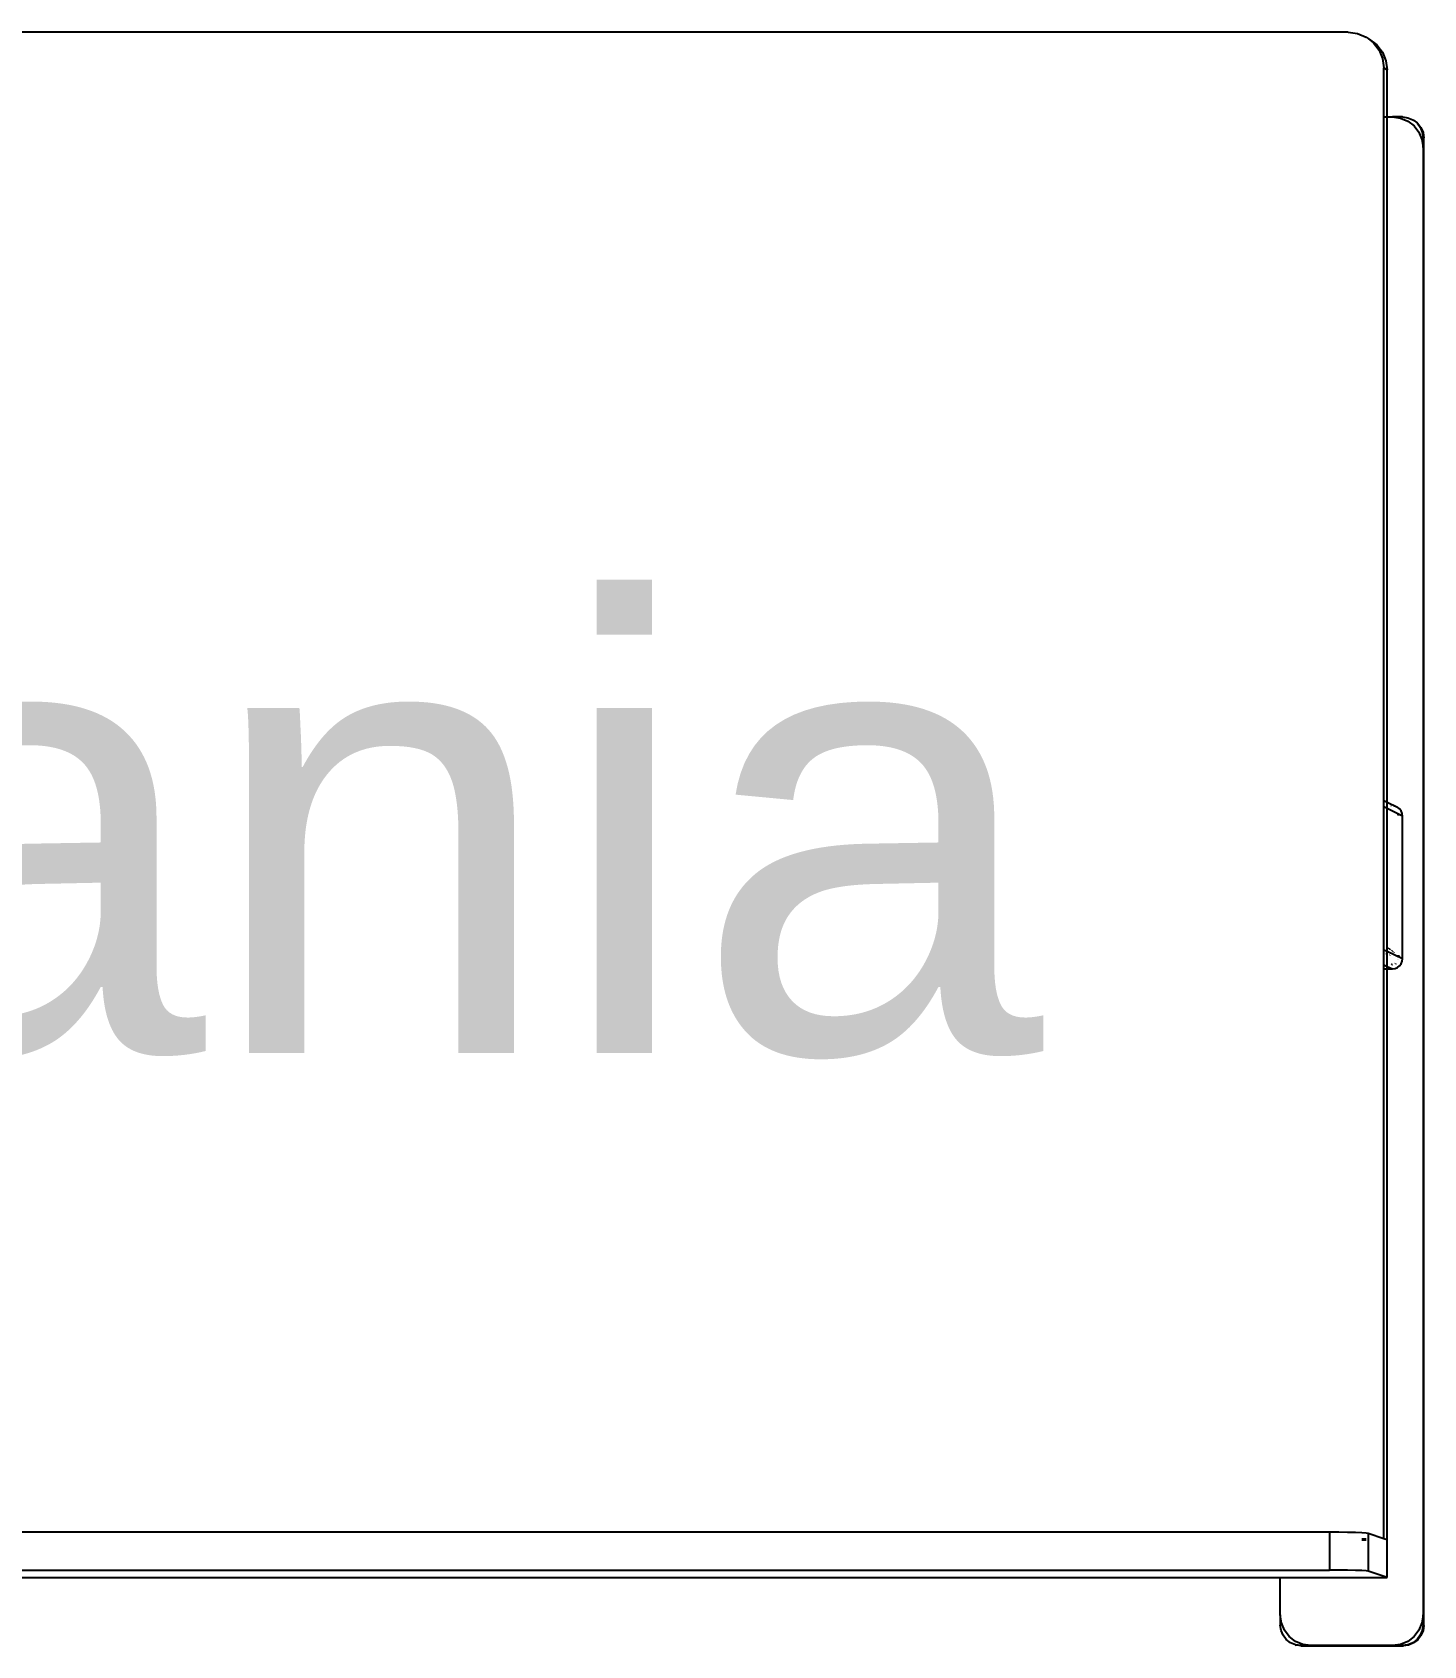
# Model space of a CAD drawing. Header units: metres. Extents: x -4.2 to 4.2, y -5.7 to 5.7.
# Drawn here: x -2.51 to -1.984, y 0.658 to 1.269 of the extents above; entities that cross this region are included whole.
import ezdxf

# ---------------------------------------------------------------- set-up
doc = ezdxf.new("R2010")
doc.units = ezdxf.units.M

msp = doc.modelspace()

# ---------------------------------------------------------------- linework, layer by layer
for p, q in [((-2.0127, 1.26868), (-2.95934, 1.26868)), ((-2.0127, 1.26868), (-2.00922, 1.26822)), ((-2.00922, 1.26822), (-2.00596, 1.26686)), ((-2.00596, 1.26686), (-2.00471, 1.26608)), ((-2.00596, 1.26686), (-2.00519, 1.26628)), ((-2.00519, 1.26628), (-2.00471, 1.26608)), ((-2.00519, 1.26628), (-2.00317, 1.26473)), ((-2.00471, 1.26608), (-2.00192, 1.26394)), ((-2.00317, 1.26473), (-2.00103, 1.26194)), ((-2.00192, 1.26394), (-1.99978, 1.26115)), ((-2.00103, 1.26194), (-1.99968, 1.25869)), ((-1.99978, 1.26115), (-1.99844, 1.25791)), ((-1.99968, 1.25869), (-1.99923, 1.25521)), ((-1.99844, 1.25791), (-1.99798, 1.25443)), ((-1.99924, 1.23662), (-1.99923, 1.25521)), ((-1.99923, 1.25521), (-1.99798, 1.25443)), ((-1.99798, 1.23662), (-1.99798, 1.25443)), ((-1.99924, 1.23662), (-1.99798, 1.23662)), ((-1.99924, 0.978), (-1.99924, 1.23662)), ((-1.99798, 1.23662), (-1.99596, 1.23662)), ((-1.99798, 0.97739), (-1.99798, 1.23662)), ((-1.99596, 1.23662), (-1.99297, 1.23623)), ((-1.99211, 1.23662), (-1.99596, 1.23662)), ((-1.99297, 1.23623), (-1.99018, 1.23507)), ((-1.99211, 1.23662), (-1.99011, 1.23636)), ((-1.99018, 1.23507), (-1.98778, 1.23323)), ((-1.99011, 1.23636), (-1.98825, 1.23559)), ((-1.98825, 1.23559), (-1.98798, 1.23542)), ((-1.98798, 1.23542), (-1.98666, 1.23436)), ((-1.98778, 1.23323), (-1.98595, 1.23084)), ((-1.98666, 1.23436), (-1.98543, 1.23277)), ((-1.98666, 1.23436), (-1.98639, 1.2342)), ((-1.98639, 1.2342), (-1.98516, 1.2326)), ((-1.98595, 1.23084), (-1.98479, 1.22805)), ((-1.98543, 1.23277), (-1.98466, 1.23091)), ((-1.98516, 1.2326), (-1.98439, 1.23074)), ((-1.98479, 1.22805), (-1.9844, 1.22505)), ((-1.98466, 1.23091), (-1.9844, 1.22891)), ((-1.9844, 1.22891), (-1.98413, 1.22874)), ((-1.9844, 1.22692), (-1.9844, 1.22891)), ((-1.98439, 1.23074), (-1.98413, 1.22874)), ((-1.98413, 1.22489), (-1.98413, 1.22874)), ((-1.98413, 1.22489), (-1.9844, 1.22692)), ((-1.9844, 1.22505), (-1.9844, 1.22692)), ((-1.9844, 1.22505), (-1.98413, 1.22489)), ((-1.9844, 1.22505), (-1.9844, 0.66983)), ((-1.98413, 0.66974), (-1.98413, 1.22489)), ((-1.99924, 0.978), (-1.99798, 0.97739)), ((-1.99924, 0.9756), (-1.99924, 0.978)), ((-1.99798, 0.97739), (-1.99404, 0.97546)), ((-1.99798, 0.97498), (-1.99798, 0.97739)), ((-1.99798, 0.97498), (-1.99924, 0.9756)), ((-1.99924, 0.92142), (-1.99924, 0.9756)), ((-1.99211, 0.97212), (-1.99798, 0.97498)), ((-1.99798, 0.92084), (-1.99798, 0.97498)), ((-1.99645, 0.97597), (-1.99657, 0.97597)), ((-1.99535, 0.97589), (-1.99539, 0.9759)), ((-1.99324, 0.97484), (-1.99404, 0.97546)), ((-1.99393, 0.97264), (-1.99392, 0.97258)), ((-1.99391, 0.97255), (-1.99391, 0.97249)), ((-1.9939, 0.97246), (-1.9939, 0.97241)), ((-1.99363, 0.97255), (-1.99361, 0.97236)), ((-1.99262, 0.97405), (-1.99324, 0.97484)), ((-1.99224, 0.97312), (-1.99262, 0.97405)), ((-1.99211, 0.97212), (-1.99224, 0.97312)), ((-1.99211, 0.91814), (-1.99211, 0.97212)), ((-1.99718, 0.92207), (-1.99747, 0.92169)), ((-1.99716, 0.92211), (-1.99718, 0.92207)), ((-1.99798, 0.92084), (-1.99924, 0.92142)), ((-1.99924, 0.91578), (-1.99924, 0.92142)), ((-1.99924, 0.91578), (-1.99916, 0.91575)), ((-1.99924, 0.91575), (-1.99924, 0.91578)), ((-1.99835, 0.92), (-1.99847, 0.92001)), ((-1.99812, 0.92004), (-1.99835, 0.92)), ((-1.99801, 0.91589), (-1.99818, 0.91589)), ((-1.99807, 0.91982), (-1.99811, 0.91984)), ((-1.99798, 0.91984), (-1.99807, 0.91982)), ((-1.99801, 0.91589), (-1.99798, 0.91984)), ((-1.99798, 0.91521), (-1.99801, 0.91589)), ((-1.99211, 0.91814), (-1.99798, 0.92084)), ((-1.99798, 0.91984), (-1.99798, 0.92084)), ((-1.99782, 0.91989), (-1.99798, 0.91984)), ((-1.99779, 0.91987), (-1.99782, 0.91989)), ((-1.9971, 0.92149), (-1.99713, 0.92146)), ((-1.99682, 0.92184), (-1.9971, 0.92149)), ((-1.99694, 0.91945), (-1.9971, 0.91938)), ((-1.99627, 0.91589), (-1.99641, 0.91589)), ((-1.99611, 0.92128), (-1.99634, 0.92094)), ((-1.99618, 0.91585), (-1.99627, 0.91589)), ((-1.99597, 0.92117), (-1.9962, 0.92085)), ((-1.99594, 0.92115), (-1.99617, 0.92083)), ((-1.99543, 0.92074), (-1.99562, 0.92047)), ((-1.99499, 0.91627), (-1.99503, 0.91624)), ((-1.99469, 0.91613), (-1.99473, 0.9161)), ((-1.99392, 0.91797), (-1.99392, 0.91792)), ((-1.99388, 0.91953), (-1.99388, 0.91931)), ((-1.99362, 0.91782), (-1.99362, 0.91778)), ((-1.99357, 0.91929), (-1.99357, 0.91911)), ((-1.99324, 0.91541), (-1.99262, 0.91621)), ((-1.99262, 0.91621), (-1.99224, 0.91714)), ((-1.99224, 0.91714), (-1.99211, 0.91814)), ((-1.99916, 0.91575), (-1.99924, 0.91575)), ((-1.99924, 0.91428), (-1.99924, 0.91575)), ((-1.99924, 0.91428), (-1.99798, 0.91428)), ((-1.99923, 0.69863), (-1.99924, 0.91428)), ((-1.99904, 0.91575), (-1.99916, 0.91575)), ((-1.99916, 0.91575), (-1.99798, 0.91521)), ((-1.99798, 0.91521), (-1.99596, 0.91428)), ((-1.99798, 0.91428), (-1.99798, 0.91521)), ((-1.99798, 0.91428), (-1.99596, 0.91428)), ((-1.99798, 0.69819), (-1.99798, 0.91428)), ((-1.99773, 0.91575), (-1.99788, 0.91575)), ((-1.99598, 0.91575), (-1.9961, 0.91575)), ((-1.99596, 0.91428), (-1.99497, 0.91441)), ((-1.99497, 0.91441), (-1.99404, 0.9148)), ((-1.99404, 0.9148), (-1.99324, 0.91541)), ((-2.01982, 0.7011), (-3.10514, 0.7011)), ((-2.01628, 0.70109), (-2.01982, 0.7011)), ((-2.01982, 0.7011), (-2.01982, 0.6868)), ((-2.0129, 0.70105), (-2.01628, 0.70109)), ((-2.00992, 0.70098), (-2.0129, 0.70105)), ((-2.00753, 0.7009), (-2.00992, 0.70098)), ((-2.00589, 0.7008), (-2.00753, 0.7009)), ((-2.00753, 0.69863), (-2.00589, 0.69863)), ((-2.00753, 0.69819), (-2.00589, 0.69819)), ((-2.00513, 0.70069), (-2.00589, 0.7008)), ((-2.00513, 0.70069), (-2.00513, 0.6864)), ((-1.99923, 0.69863), (-2.00513, 0.70069)), ((-1.99798, 0.69819), (-1.99923, 0.69863)), ((-1.99798, 0.68395), (-1.99798, 0.69819)), ((-3.10514, 0.6868), (-2.01982, 0.6868)), ((-2.92558, 0.68395), (-2.03838, 0.68395)), ((-2.03838, 0.66983), (-2.03838, 0.68395)), ((-2.03838, 0.68395), (-1.99798, 0.68395)), ((-2.01628, 0.68679), (-2.01982, 0.6868)), ((-2.0129, 0.68675), (-2.01628, 0.68679)), ((-2.00992, 0.68668), (-2.0129, 0.68675)), ((-2.00753, 0.6866), (-2.00992, 0.68668)), ((-2.00589, 0.6865), (-2.00753, 0.6866)), ((-2.00513, 0.6864), (-2.00589, 0.6865)), ((-1.99798, 0.68395), (-2.00513, 0.6864)), ((-2.03798, 0.66683), (-2.03838, 0.66983)), ((-2.03838, 0.66983), (-2.03838, 0.66597)), ((-2.03811, 0.66398), (-2.03838, 0.66597)), ((-2.03683, 0.66404), (-2.03798, 0.66683)), ((-1.98479, 0.66683), (-1.98595, 0.66404)), ((-1.9844, 0.66983), (-1.98479, 0.66683)), ((-1.9844, 0.66597), (-1.98466, 0.66398)), ((-1.98413, 0.66974), (-1.9844, 0.66983)), ((-1.9844, 0.66771), (-1.9844, 0.66983)), ((-1.9844, 0.66771), (-1.98413, 0.66974)), ((-1.9844, 0.66597), (-1.9844, 0.66771)), ((-1.9844, 0.66597), (-1.98413, 0.66588)), ((-1.98413, 0.66588), (-1.98439, 0.66389)), ((-1.98413, 0.66588), (-1.98413, 0.66974)), ((-2.03734, 0.66212), (-2.03811, 0.66398)), ((-2.03612, 0.66052), (-2.03734, 0.66212)), ((-2.03499, 0.66165), (-2.03683, 0.66404)), ((-2.03452, 0.65929), (-2.03612, 0.66052)), ((-2.03259, 0.65981), (-2.03499, 0.66165)), ((-2.0298, 0.65866), (-2.03259, 0.65981)), ((-1.99018, 0.65981), (-1.99297, 0.65866)), ((-1.98778, 0.66165), (-1.99018, 0.65981)), ((-1.98666, 0.66052), (-1.98825, 0.65929)), ((-1.98639, 0.66043), (-1.98798, 0.65921)), ((-1.98595, 0.66404), (-1.98778, 0.66165)), ((-1.98543, 0.66212), (-1.98666, 0.66052)), ((-1.98516, 0.66203), (-1.98639, 0.66043)), ((-1.98466, 0.66398), (-1.98543, 0.66212)), ((-1.98439, 0.66389), (-1.98516, 0.66203)), ((-2.03266, 0.65852), (-2.03452, 0.65929)), ((-2.03067, 0.65826), (-2.03266, 0.65852)), ((-2.03266, 0.65852), (-2.03239, 0.65844)), ((-2.03039, 0.65817), (-2.03239, 0.65844)), ((-2.03067, 0.65826), (-2.03039, 0.65817)), ((-2.03067, 0.65826), (-2.02681, 0.65826)), ((-2.03039, 0.65817), (-2.02654, 0.65817)), ((-2.02681, 0.65826), (-2.0298, 0.65866)), ((-1.99596, 0.65826), (-2.02681, 0.65826)), ((-2.02681, 0.65826), (-2.02654, 0.65817)), ((-2.02654, 0.65817), (-1.99569, 0.65817)), ((-1.99297, 0.65866), (-1.99596, 0.65826)), ((-1.99596, 0.65826), (-1.99569, 0.65817)), ((-1.99596, 0.65826), (-1.99211, 0.65826)), ((-1.99569, 0.65817), (-1.99184, 0.65817)), ((-1.99011, 0.65852), (-1.99211, 0.65826)), ((-1.99211, 0.65826), (-1.99184, 0.65817)), ((-1.98984, 0.65844), (-1.99184, 0.65817)), ((-1.98825, 0.65929), (-1.99011, 0.65852)), ((-1.98798, 0.65921), (-1.98984, 0.65844))]:
    msp.add_line(p, q)

# ---------------------------------------------------------------- texts
at = {"insert": (-2.56369, 0.96627), "char_height": 0.17, "width": 0.9994, "attachment_point": 5}
msp.add_mtext('{\\fArial|b0|i0|c0|p34;Stefania}', dxfattribs=at)

doc.saveas('drawing.dxf')
